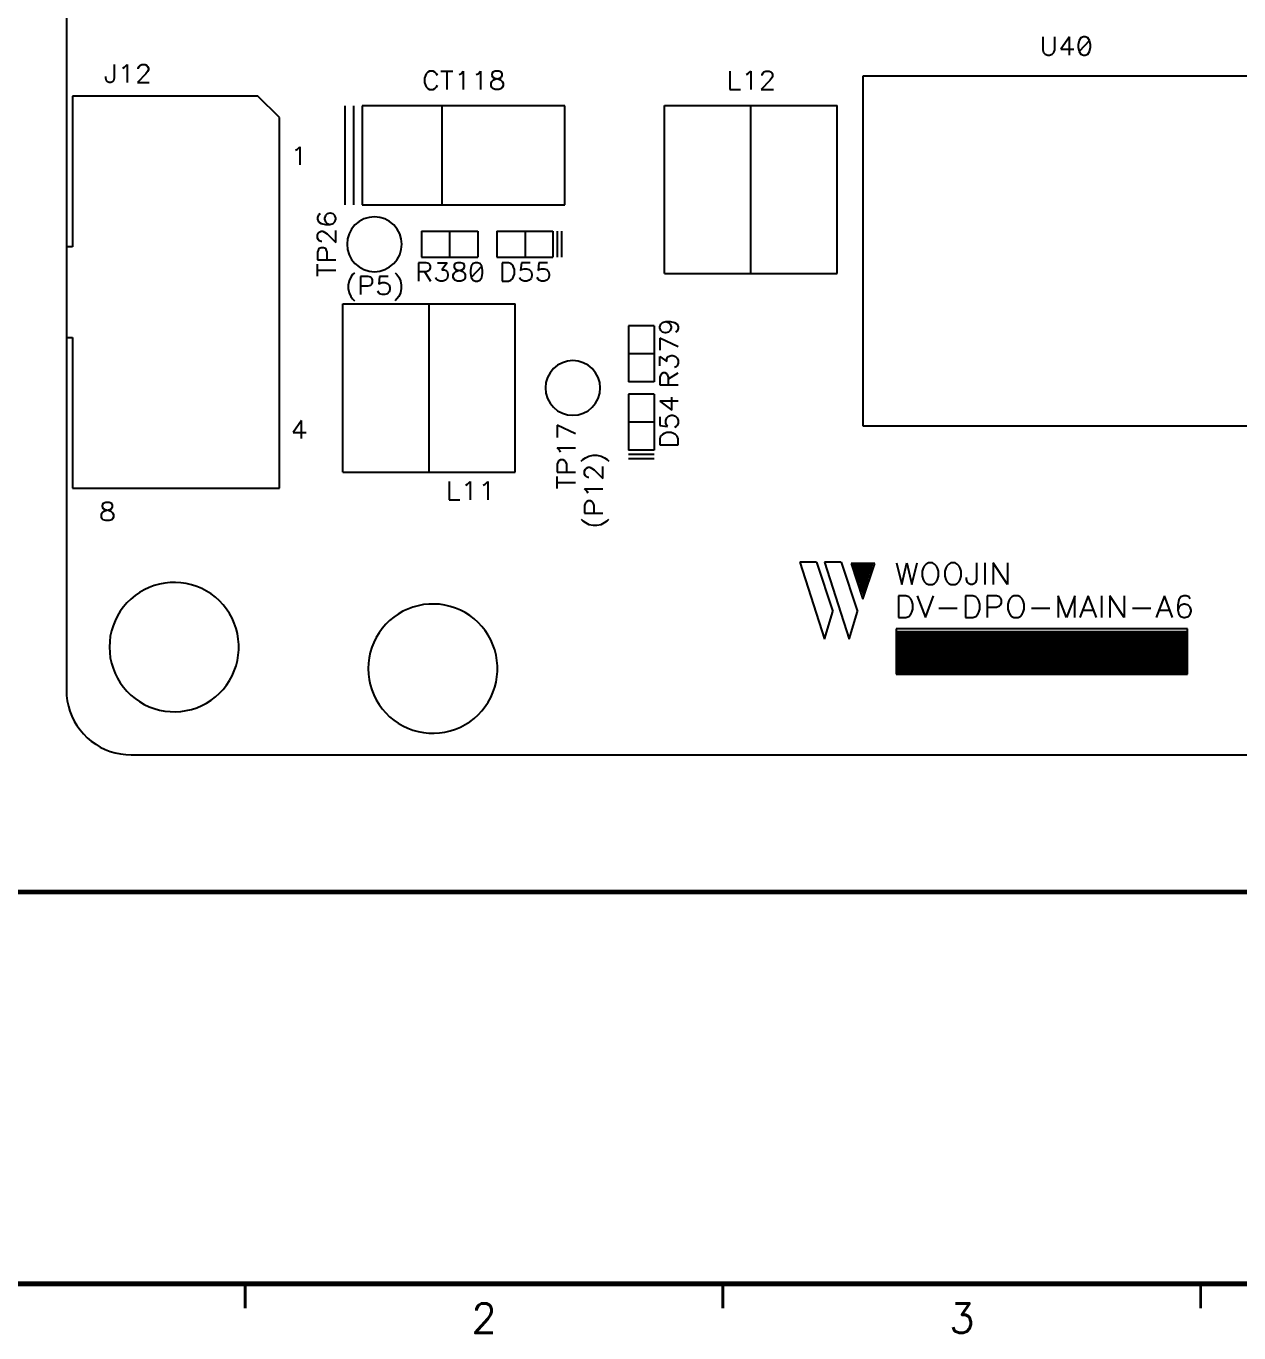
# Model space of a CAD drawing. Extents: x 295 to 953, y 10 to 290.
# Drawn here: x 518.4 to 642.1, y 10 to 143.4 of the extents above; entities that cross this region are included whole.
import ezdxf
from ezdxf.enums import TextEntityAlignment as Align

# ---------------------------------------------------------------- set-up
doc = ezdxf.new("R2010")
doc.units = 0
doc.header["$LTSCALE"] = 5
doc.header["$MEASUREMENT"] = 0
doc.layers.get('0').update_dxf_attribs({"linetype": 'CONTINUOUS', "lineweight": 25})
doc.layers.add('6', color=6, linetype='CONTINUOUS', lineweight=13)
for name, color, linetype in [('DV-DPO-A6_TSK', 14, 'CONTINUOUS'), ('문자', 4, 'CONTINUOUS'), ('테두리', 3, 'CONTINUOUS')]:
    doc.layers.add(name, color=color, linetype=linetype)
doc.styles.get("Standard").update_dxf_attribs({"font": 'simplex.shx'})
doc.styles.add('굴림체', font='')
doc.styles.get('굴림체').set_extended_font_data('GulimChe')

# ---------------------------------------------------------------- blocks, each defined once
blk = doc.blocks.new('C')
at = {"layer": '테두리'}
for points, const_width in [([(15, 285), (15, 15), (405, 15), (405, 285), (15, 285)], 0.5), ([(15, 55), (405, 55)], 0.5), ([(63.75, 12.5), (63.75, 15)], 0.3), ([(112.5, 12.5), (112.5, 15)], 0.3), ([(161.25, 12.5), (161.25, 15)], 0.3)]:
    blk.add_lwpolyline(points, dxfattribs=dict(at, const_width=const_width))
at = {"layer": '문자'}
for s, p in [('2', (88.12, 11.5)), ('3', (136.88, 11.5))]:
    blk.add_text(s, height=3, dxfattribs=at).set_placement(p, align=Align.MIDDLE)

msp = doc.modelspace()

# ---------------------------------------------------------------- linework, layer by layer
at = {"layer": 'DV-DPO-A6_TSK', "color": 7}
for p, q in [((522.48, 271.4), (522.48, 75.6)), ((622.11, 142.28), (622.11, 140.95)), ((623.35, 140.95), (623.35, 142.28)), ((624.86, 142.28), (623.97, 141.03)), ((624.86, 140.41), (624.86, 142.28)), ((625.83, 141.92), (625.74, 141.48)), ((625.74, 141.48), (625.74, 141.21)), ((626.01, 142.19), (625.83, 141.92)), ((626.89, 141.92), (625.83, 140.77)), ((626.27, 142.28), (626.01, 142.19)), ((626.45, 142.28), (626.27, 142.28)), ((626.72, 142.19), (626.45, 142.28)), ((626.89, 141.92), (626.72, 142.19)), ((626.98, 141.48), (626.89, 141.92)), ((626.98, 141.21), (626.98, 141.48)), ((622.11, 140.95), (622.2, 140.68)), ((622.2, 140.68), (622.37, 140.5)), ((622.37, 140.5), (622.64, 140.41)), ((622.64, 140.41), (622.82, 140.41)), ((622.82, 140.41), (623.08, 140.5)), ((623.08, 140.5), (623.26, 140.68)), ((623.26, 140.68), (623.35, 140.95)), ((623.97, 141.03), (625.3, 141.03)), ((625.74, 141.21), (625.83, 140.77)), ((625.83, 140.77), (626.01, 140.5)), ((626.01, 140.5), (626.27, 140.41)), ((626.27, 140.41), (626.45, 140.41)), ((626.45, 140.41), (626.72, 140.5)), ((626.72, 140.5), (626.89, 140.77)), ((626.89, 140.77), (626.98, 141.21)), ((527.37, 139.45), (527.37, 138.05)), ((528.24, 139.1), (528.41, 139.19)), ((528.41, 139.19), (528.67, 139.45)), ((528.67, 139.45), (528.67, 137.61)), ((529.81, 139.1), (529.9, 139.27)), ((529.81, 139.01), (529.81, 139.1)), ((529.9, 139.27), (529.98, 139.36)), ((529.98, 139.36), (530.16, 139.45)), ((530.16, 139.45), (530.51, 139.45)), ((530.51, 139.45), (530.68, 139.36)), ((530.77, 138.75), (530.6, 138.49)), ((530.68, 139.36), (530.77, 139.27)), ((530.77, 139.27), (530.86, 139.1)), ((530.86, 138.92), (530.77, 138.75)), ((530.86, 139.1), (530.86, 138.92)), ((559.55, 138.77), (559.37, 138.68)), ((559.9, 138.77), (559.55, 138.77)), ((560.08, 138.68), (559.9, 138.77)), ((560.69, 138.77), (561.93, 138.77)), ((561.31, 138.77), (561.31, 136.92)), ((562.72, 138.51), (562.98, 138.77)), ((562.98, 138.77), (562.98, 136.92)), ((564.49, 138.51), (564.75, 138.77)), ((564.75, 138.77), (564.75, 136.92)), ((566.25, 138.77), (565.99, 138.68)), ((566.61, 138.77), (566.25, 138.77)), ((566.87, 138.68), (566.61, 138.77)), ((590.19, 138.79), (590.19, 136.92)), ((592.06, 138.53), (592.32, 138.79)), ((592.32, 138.79), (592.32, 136.92)), ((593.66, 138.7), (593.84, 138.79)), ((593.84, 138.79), (594.19, 138.79)), ((594.19, 138.79), (594.37, 138.7)), ((526.49, 138.05), (526.49, 138.22)), ((526.58, 137.79), (526.49, 138.05)), ((526.67, 137.7), (526.58, 137.79)), ((526.84, 137.61), (526.67, 137.7)), ((527.02, 137.61), (526.84, 137.61)), ((527.19, 137.7), (527.02, 137.61)), ((527.28, 137.79), (527.19, 137.7)), ((527.37, 138.05), (527.28, 137.79)), ((530.6, 138.49), (529.72, 137.61)), ((529.72, 137.61), (530.94, 137.61)), ((559.11, 138.33), (559.02, 138.07)), ((559.02, 138.07), (559.02, 137.63)), ((559.02, 137.63), (559.11, 137.36)), ((559.2, 138.51), (559.11, 138.33)), ((559.37, 138.68), (559.2, 138.51)), ((560.25, 138.51), (560.08, 138.68)), ((560.34, 138.33), (560.25, 138.51)), ((562.55, 138.42), (562.72, 138.51)), ((564.31, 138.42), (564.49, 138.51)), ((565.81, 137.54), (565.9, 137.72)), ((565.81, 137.27), (565.81, 137.54)), ((565.99, 138.68), (565.9, 138.51)), ((565.9, 138.51), (565.9, 138.33)), ((565.9, 138.33), (565.99, 138.16)), ((565.9, 137.72), (566.08, 137.89)), ((565.99, 138.16), (566.16, 138.07)), ((566.08, 137.89), (566.34, 137.98)), ((566.16, 138.07), (566.52, 137.98)), ((566.34, 137.98), (566.7, 138.07)), ((566.52, 137.98), (566.78, 137.89)), ((566.7, 138.07), (566.87, 138.16)), ((566.78, 137.89), (566.96, 137.72)), ((566.96, 138.51), (566.87, 138.68)), ((566.87, 138.16), (566.96, 138.33)), ((566.96, 138.33), (566.96, 138.51)), ((566.96, 137.72), (567.05, 137.54)), ((567.05, 137.54), (567.05, 137.27)), ((591.88, 138.44), (592.06, 138.53)), ((594.28, 137.81), (593.39, 136.92)), ((593.48, 138.44), (593.57, 138.62)), ((593.48, 138.35), (593.48, 138.44)), ((593.57, 138.62), (593.66, 138.7)), ((594.46, 138.08), (594.28, 137.81)), ((594.37, 138.7), (594.46, 138.62)), ((594.46, 138.62), (594.55, 138.44)), ((594.55, 138.26), (594.46, 138.08)), ((594.55, 138.44), (594.55, 138.26)), ((603.78, 138.29), (645.13, 138.29)), ((603.78, 102.53), (603.78, 138.29)), ((523.09, 136.24), (523.09, 120.84)), ((542.01, 136.24), (523.09, 136.24)), ((544.21, 134.04), (542.01, 136.24)), ((559.11, 137.36), (559.2, 137.18)), ((559.2, 137.18), (559.37, 137.01)), ((559.37, 137.01), (559.55, 136.92)), ((559.55, 136.92), (559.9, 136.92)), ((559.9, 136.92), (560.08, 137.01)), ((560.08, 137.01), (560.25, 137.18)), ((560.25, 137.18), (560.34, 137.36)), ((565.9, 137.1), (565.81, 137.27)), ((565.99, 137.01), (565.9, 137.1)), ((566.25, 136.92), (565.99, 137.01)), ((566.61, 136.92), (566.25, 136.92)), ((566.87, 137.01), (566.61, 136.92)), ((566.96, 137.1), (566.87, 137.01)), ((567.05, 137.27), (566.96, 137.1)), ((590.19, 136.92), (591.26, 136.92)), ((593.39, 136.92), (594.64, 136.92)), ((550.89, 135.25), (550.89, 125.13)), ((551.77, 135.25), (551.77, 125.13)), ((573.33, 135.25), (552.65, 135.25)), ((552.65, 135.25), (552.65, 125.13)), ((560.79, 135.25), (560.79, 125.13)), ((573.33, 125.13), (573.33, 135.25)), ((583.53, 118.12), (583.53, 135.28)), ((583.53, 135.28), (601.12, 135.28)), ((592.33, 118.12), (592.33, 135.28)), ((601.12, 118.12), (601.12, 135.28)), ((544.21, 96.2), (544.21, 134.04)), ((545.87, 130.71), (546.05, 130.8)), ((546.05, 130.8), (546.31, 131.07)), ((546.31, 131.07), (546.31, 129.23)), ((548.2, 124.12), (548.11, 123.85)), ((548.38, 124.2), (548.2, 124.12)), ((549.09, 124.2), (548.91, 124.03)), ((549.35, 124.29), (549.09, 124.2)), ((549.44, 124.29), (549.35, 124.29)), ((549.7, 124.2), (549.44, 124.29)), ((549.88, 124.03), (549.7, 124.2)), ((552.65, 125.13), (573.33, 125.13)), ((548.11, 123.85), (548.11, 123.67)), ((548.11, 123.67), (548.2, 123.41)), ((548.2, 123.41), (548.47, 123.23)), ((548.47, 123.23), (548.91, 123.14)), ((548.91, 124.03), (548.82, 123.76)), ((548.82, 123.76), (548.82, 123.67)), ((548.82, 123.67), (548.91, 123.41)), ((548.91, 123.41), (549.09, 123.23)), ((548.91, 123.14), (549.35, 123.14)), ((549.09, 123.23), (549.35, 123.14)), ((549.35, 123.14), (549.7, 123.23)), ((549.7, 123.23), (549.88, 123.41)), ((549.97, 123.76), (549.88, 124.03)), ((549.88, 123.41), (549.97, 123.67)), ((549.97, 123.67), (549.97, 123.76)), ((551.93, 123.09), (551.59, 122.66)), ((552.36, 123.43), (551.93, 123.09)), ((552.84, 123.69), (552.36, 123.43)), ((553.36, 123.85), (552.84, 123.69)), ((553.91, 123.9), (553.36, 123.85)), ((554.45, 123.85), (553.91, 123.9)), ((554.98, 123.69), (554.45, 123.85)), ((555.46, 123.43), (554.98, 123.69)), ((555.88, 123.09), (555.46, 123.43)), ((556.23, 122.66), (555.88, 123.09)), ((548.11, 122.08), (548.2, 122.26)), ((548.11, 121.73), (548.11, 122.08)), ((548.2, 121.55), (548.11, 121.73)), ((548.2, 122.26), (548.29, 122.35)), ((548.29, 121.47), (548.2, 121.55)), ((548.29, 122.35), (548.47, 122.44)), ((548.47, 121.38), (548.29, 121.47)), ((548.47, 122.44), (548.64, 122.44)), ((548.56, 121.38), (548.47, 121.38)), ((548.64, 122.44), (548.82, 122.35)), ((548.82, 122.35), (549.09, 122.17)), ((549.09, 122.17), (549.97, 121.29)), ((549.97, 121.29), (549.97, 122.53)), ((551.17, 121.66), (551.12, 121.11)), ((551.33, 122.18), (551.17, 121.66)), ((551.59, 122.66), (551.33, 122.18)), ((556.49, 122.18), (556.23, 122.66)), ((556.65, 121.66), (556.49, 122.18)), ((556.7, 121.11), (556.65, 121.66)), ((558.73, 122.43), (564.45, 122.43)), ((558.73, 122.43), (558.73, 119.79)), ((561.59, 122.43), (561.59, 119.79)), ((564.45, 122.43), (564.45, 119.79)), ((566.42, 122.43), (572.13, 122.43)), ((566.42, 122.43), (566.42, 119.79)), ((569.28, 122.43), (569.28, 119.79)), ((572.13, 122.43), (572.13, 119.79)), ((572.57, 122.43), (572.57, 119.79)), ((573.02, 122.43), (573.02, 119.79)), ((523.09, 120.84), (522.48, 120.84)), ((548.2, 120.58), (548.11, 120.31)), ((548.11, 120.31), (548.11, 119.52)), ((548.29, 120.67), (548.2, 120.58)), ((548.47, 120.76), (548.29, 120.67)), ((548.73, 120.76), (548.47, 120.76)), ((548.91, 120.67), (548.73, 120.76)), ((549, 120.58), (548.91, 120.67)), ((549.09, 120.31), (549, 120.58)), ((549.09, 119.52), (549.09, 120.31)), ((551.12, 121.11), (551.17, 120.57)), ((551.17, 120.57), (551.33, 120.04)), ((551.33, 120.04), (551.59, 119.56)), ((556.23, 119.56), (556.49, 120.04)), ((556.49, 120.04), (556.65, 120.57)), ((556.65, 120.57), (556.7, 121.11)), ((548.11, 119.52), (549.97, 119.52)), ((548.11, 117.84), (548.11, 119.07)), ((551.59, 119.56), (551.93, 119.14)), ((551.93, 119.14), (552.36, 118.79)), ((552.36, 118.79), (552.84, 118.53)), ((554.98, 118.53), (555.46, 118.79)), ((555.46, 118.79), (555.88, 119.14)), ((555.88, 119.14), (556.23, 119.56)), ((559.2, 119.22), (558.41, 119.22)), ((558.41, 119.22), (558.41, 117.36)), ((558.73, 119.79), (564.45, 119.79)), ((559.47, 119.13), (559.2, 119.22)), ((559.56, 119.04), (559.47, 119.13)), ((559.64, 118.87), (559.56, 119.04)), ((559.64, 118.69), (559.64, 118.87)), ((560.35, 119.22), (561.33, 119.22)), ((561.33, 119.22), (560.79, 118.51)), ((562.12, 119.13), (562.04, 118.96)), ((562.04, 118.96), (562.04, 118.78)), ((562.04, 118.78), (562.12, 118.6)), ((562.39, 119.22), (562.12, 119.13)), ((562.74, 119.22), (562.39, 119.22)), ((563.01, 119.13), (562.74, 119.22)), ((563.09, 118.96), (563.01, 119.13)), ((563.01, 118.6), (563.09, 118.78)), ((563.09, 118.78), (563.09, 118.96)), ((563.8, 118.87), (563.71, 118.43)), ((563.98, 119.13), (563.8, 118.87)), ((564.86, 118.87), (563.8, 117.72)), ((564.24, 119.22), (563.98, 119.13)), ((564.42, 119.22), (564.24, 119.22)), ((564.68, 119.13), (564.42, 119.22)), ((564.86, 118.87), (564.68, 119.13)), ((564.95, 118.43), (564.86, 118.87)), ((566.42, 119.79), (572.13, 119.79)), ((566.96, 119.23), (566.96, 117.36)), ((567.59, 119.23), (566.96, 119.23)), ((567.85, 119.14), (567.59, 119.23)), ((568.03, 118.96), (567.85, 119.14)), ((568.12, 118.78), (568.03, 118.96)), ((568.21, 118.52), (568.12, 118.78)), ((568.92, 119.23), (568.83, 118.43)), ((569.81, 119.23), (568.92, 119.23)), ((570.7, 119.23), (570.61, 118.43)), ((571.58, 119.23), (570.7, 119.23)), ((548.11, 118.45), (549.97, 118.45)), ((551.34, 117.39), (551.25, 116.94)), ((551.51, 117.74), (551.34, 117.39)), ((551.69, 118.01), (551.51, 117.74)), ((551.87, 118.18), (551.69, 118.01)), ((553.29, 117.83), (552.49, 117.83)), ((552.49, 117.83), (552.49, 115.97)), ((552.84, 118.53), (553.36, 118.37)), ((553.55, 117.74), (553.29, 117.83)), ((553.36, 118.37), (553.91, 118.31)), ((553.64, 117.65), (553.55, 117.74)), ((553.73, 117.48), (553.64, 117.65)), ((553.73, 117.21), (553.73, 117.48)), ((553.91, 118.31), (554.45, 118.37)), ((554.44, 117.83), (554.35, 117.03)), ((555.32, 117.83), (554.44, 117.83)), ((554.45, 118.37), (554.98, 118.53)), ((556.03, 118.18), (556.21, 118.01)), ((556.21, 118.01), (556.39, 117.74)), ((556.39, 117.74), (556.56, 117.39)), ((556.56, 117.39), (556.65, 116.94)), ((558.41, 118.34), (559.2, 118.34)), ((559.03, 118.34), (559.64, 117.36)), ((559.2, 118.34), (559.47, 118.43)), ((559.47, 118.43), (559.56, 118.51)), ((559.56, 118.51), (559.64, 118.69)), ((560.26, 117.54), (560.17, 117.72)), ((560.35, 117.45), (560.26, 117.54)), ((560.62, 117.36), (560.35, 117.45)), ((560.79, 118.51), (561.06, 118.51)), ((561.15, 117.45), (560.88, 117.36)), ((561.06, 118.51), (561.24, 118.43)), ((561.33, 117.63), (561.15, 117.45)), ((561.24, 118.43), (561.33, 118.34)), ((561.33, 118.34), (561.41, 118.07)), ((561.41, 117.89), (561.33, 117.63)), ((561.41, 118.07), (561.41, 117.89)), ((561.95, 117.98), (562.04, 118.16)), ((561.95, 117.72), (561.95, 117.98)), ((562.04, 117.54), (561.95, 117.72)), ((562.04, 118.16), (562.21, 118.34)), ((562.12, 117.45), (562.04, 117.54)), ((562.12, 118.6), (562.3, 118.51)), ((562.39, 117.36), (562.12, 117.45)), ((562.21, 118.34), (562.48, 118.43)), ((562.3, 118.51), (562.65, 118.43)), ((562.48, 118.43), (562.83, 118.51)), ((562.65, 118.43), (562.92, 118.34)), ((563.01, 117.45), (562.74, 117.36)), ((562.83, 118.51), (563.01, 118.6)), ((562.92, 118.34), (563.09, 118.16)), ((563.09, 117.54), (563.01, 117.45)), ((563.09, 118.16), (563.18, 117.98)), ((563.18, 117.72), (563.09, 117.54)), ((563.18, 117.98), (563.18, 117.72)), ((563.71, 118.43), (563.71, 118.16)), ((563.71, 118.16), (563.8, 117.72)), ((563.8, 117.72), (563.98, 117.45)), ((563.98, 117.45), (564.24, 117.36)), ((564.42, 117.36), (564.68, 117.45)), ((564.68, 117.45), (564.86, 117.72)), ((564.86, 117.72), (564.95, 118.16)), ((564.95, 118.16), (564.95, 118.43)), ((567.59, 117.36), (567.85, 117.45)), ((567.85, 117.45), (568.03, 117.63)), ((568.03, 117.63), (568.12, 117.81)), ((568.12, 117.81), (568.21, 118.07)), ((568.21, 118.07), (568.21, 118.52)), ((568.83, 117.54), (568.74, 117.72)), ((568.83, 118.43), (568.92, 118.52)), ((568.92, 117.45), (568.83, 117.54)), ((568.92, 118.52), (569.19, 118.61)), ((569.19, 117.36), (568.92, 117.45)), ((569.19, 118.61), (569.45, 118.61)), ((569.45, 118.61), (569.72, 118.52)), ((569.72, 117.45), (569.45, 117.36)), ((569.72, 118.52), (569.9, 118.34)), ((569.9, 117.63), (569.72, 117.45)), ((569.9, 118.34), (569.99, 118.07)), ((569.99, 117.9), (569.9, 117.63)), ((569.99, 118.07), (569.99, 117.9)), ((570.61, 117.54), (570.52, 117.72)), ((570.61, 118.43), (570.7, 118.52)), ((570.7, 117.45), (570.61, 117.54)), ((570.7, 118.52), (570.96, 118.61)), ((570.96, 117.36), (570.7, 117.45)), ((570.96, 118.61), (571.23, 118.61)), ((571.23, 118.61), (571.5, 118.52)), ((571.5, 117.45), (571.23, 117.36)), ((571.5, 118.52), (571.67, 118.34)), ((571.67, 117.63), (571.5, 117.45)), ((571.67, 118.34), (571.76, 118.07)), ((571.76, 117.9), (571.67, 117.63)), ((571.76, 118.07), (571.76, 117.9)), ((583.53, 118.12), (601.12, 118.12)), ((551.25, 116.94), (551.25, 116.59)), ((551.25, 116.59), (551.34, 116.15)), ((551.34, 116.15), (551.51, 115.79)), ((552.49, 116.86), (553.29, 116.86)), ((553.29, 116.86), (553.55, 116.94)), ((553.55, 116.94), (553.64, 117.03)), ((553.64, 117.03), (553.73, 117.21)), ((554.35, 116.15), (554.26, 116.32)), ((554.35, 117.03), (554.44, 117.12)), ((554.44, 116.06), (554.35, 116.15)), ((554.44, 117.12), (554.7, 117.21)), ((554.7, 115.97), (554.44, 116.06)), ((554.7, 117.21), (554.97, 117.21)), ((554.97, 117.21), (555.23, 117.12)), ((555.23, 116.06), (554.97, 115.97)), ((555.23, 117.12), (555.41, 116.94)), ((555.41, 116.24), (555.23, 116.06)), ((555.41, 116.94), (555.5, 116.68)), ((555.5, 116.5), (555.41, 116.24)), ((555.5, 116.68), (555.5, 116.5)), ((556.56, 116.15), (556.39, 115.79)), ((556.65, 116.59), (556.56, 116.15)), ((556.65, 116.94), (556.65, 116.59)), ((560.88, 117.36), (560.62, 117.36)), ((562.74, 117.36), (562.39, 117.36)), ((564.24, 117.36), (564.42, 117.36)), ((566.96, 117.36), (567.59, 117.36)), ((569.45, 117.36), (569.19, 117.36)), ((571.23, 117.36), (570.96, 117.36)), ((550.7, 97.86), (550.7, 115.02)), ((550.7, 115.02), (568.29, 115.02)), ((551.51, 115.79), (551.69, 115.53)), ((551.69, 115.53), (551.87, 115.35)), ((554.97, 115.97), (554.7, 115.97)), ((556.21, 115.53), (556.03, 115.35)), ((556.39, 115.79), (556.21, 115.53)), ((559.5, 97.86), (559.5, 115.02)), ((568.29, 97.86), (568.29, 115.02)), ((579.83, 112.79), (579.83, 107.07)), ((582.47, 112.79), (579.83, 112.79)), ((582.47, 112.79), (582.47, 107.07)), ((583.04, 112.68), (583.13, 112.94)), ((583.04, 112.59), (583.04, 112.68)), ((583.13, 112.32), (583.04, 112.59)), ((583.13, 112.94), (583.3, 113.12)), ((583.3, 112.14), (583.13, 112.32)), ((583.3, 113.12), (583.66, 113.21)), ((583.57, 112.06), (583.3, 112.14)), ((583.66, 112.06), (583.57, 112.06)), ((583.66, 113.21), (583.92, 113.12)), ((583.66, 113.21), (584.1, 113.21)), ((583.92, 112.14), (583.66, 112.06)), ((583.92, 113.12), (584.1, 112.94)), ((584.1, 112.32), (583.92, 112.14)), ((584.1, 113.21), (584.54, 113.12)), ((584.1, 112.94), (584.19, 112.68)), ((584.19, 112.59), (584.1, 112.32)), ((584.19, 112.68), (584.19, 112.59)), ((584.54, 113.12), (584.81, 112.94)), ((584.81, 112.23), (584.63, 112.14)), ((584.81, 112.94), (584.9, 112.68)), ((584.9, 112.5), (584.81, 112.23)), ((584.9, 112.68), (584.9, 112.5)), ((522.48, 111.6), (523.09, 111.6)), ((523.09, 111.6), (523.09, 96.2)), ((584.9, 110.64), (583.04, 111.52)), ((583.04, 111.52), (583.04, 110.29)), ((582.47, 109.93), (579.83, 109.93)), ((583.04, 108.7), (583.04, 109.67)), ((583.04, 109.67), (583.74, 109.14)), ((583.74, 109.4), (583.83, 109.58)), ((583.74, 109.14), (583.74, 109.4)), ((583.83, 109.58), (583.92, 109.67)), ((583.92, 109.67), (584.19, 109.76)), ((584.19, 109.76), (584.36, 109.76)), ((584.36, 109.76), (584.63, 109.67)), ((584.63, 109.67), (584.81, 109.49)), ((584.81, 109.49), (584.9, 109.23)), ((572.19, 108.42), (571.84, 107.99)), ((572.61, 108.76), (572.19, 108.42)), ((573.09, 109.02), (572.61, 108.76)), ((573.62, 109.18), (573.09, 109.02)), ((574.17, 109.23), (573.62, 109.18)), ((574.71, 109.18), (574.17, 109.23)), ((575.23, 109.02), (574.71, 109.18)), ((575.71, 108.76), (575.23, 109.02)), ((576.14, 108.42), (575.71, 108.76)), ((576.49, 107.99), (576.14, 108.42)), ((584.72, 108.61), (584.54, 108.52)), ((584.81, 108.7), (584.72, 108.61)), ((584.9, 108.96), (584.81, 108.7)), ((584.9, 109.23), (584.9, 108.96)), ((571.42, 106.99), (571.37, 106.44)), ((571.58, 107.51), (571.42, 106.99)), ((571.84, 107.99), (571.58, 107.51)), ((576.74, 107.51), (576.49, 107.99)), ((576.9, 106.99), (576.74, 107.51)), ((576.96, 106.44), (576.9, 106.99)), ((582.47, 107.07), (579.83, 107.07)), ((583.13, 107.81), (583.04, 107.55)), ((583.04, 107.55), (583.04, 106.75)), ((583.04, 106.75), (584.9, 106.75)), ((583.21, 107.9), (583.13, 107.81)), ((583.39, 107.99), (583.21, 107.9)), ((583.57, 107.99), (583.39, 107.99)), ((583.74, 107.9), (583.57, 107.99)), ((583.83, 107.81), (583.74, 107.9)), ((583.92, 107.55), (583.83, 107.81)), ((583.92, 107.37), (584.9, 107.99)), ((583.92, 106.75), (583.92, 107.55)), ((571.37, 106.44), (571.42, 105.9)), ((571.42, 105.9), (571.58, 105.37)), ((571.58, 105.37), (571.84, 104.89)), ((576.49, 104.89), (576.74, 105.37)), ((576.74, 105.37), (576.9, 105.9)), ((576.9, 105.9), (576.96, 106.44)), ((579.83, 105.81), (579.83, 100.09)), ((582.47, 105.81), (579.83, 105.81)), ((582.47, 105.81), (582.47, 100.09)), ((584.27, 104.19), (584.27, 105.52)), ((571.84, 104.89), (572.19, 104.47)), ((572.19, 104.47), (572.61, 104.12)), ((572.61, 104.12), (573.09, 103.86)), ((575.23, 103.86), (575.71, 104.12)), ((575.71, 104.12), (576.14, 104.47)), ((576.14, 104.47), (576.49, 104.89)), ((584.9, 105.08), (583.03, 105.08)), ((583.03, 105.08), (584.27, 104.19)), ((546.48, 103.13), (545.61, 101.9)), ((546.48, 101.29), (546.48, 103.13)), ((573.09, 103.86), (573.62, 103.7)), ((573.62, 103.7), (574.17, 103.65)), ((574.17, 103.65), (574.71, 103.7)), ((574.71, 103.7), (575.23, 103.86)), ((582.47, 102.95), (579.83, 102.95)), ((583.03, 103.48), (583.03, 102.6)), ((583.65, 103.13), (583.74, 103.39)), ((583.65, 102.86), (583.65, 103.13)), ((583.74, 102.6), (583.65, 102.86)), ((583.74, 103.39), (583.92, 103.57)), ((583.92, 103.57), (584.18, 103.66)), ((584.18, 103.66), (584.36, 103.66)), ((584.36, 103.66), (584.63, 103.57)), ((584.63, 103.57), (584.81, 103.39)), ((584.81, 103.39), (584.9, 103.13)), ((584.9, 102.86), (584.81, 102.6)), ((584.9, 103.13), (584.9, 102.86)), ((545.61, 101.9), (546.93, 101.9)), ((574.42, 101.76), (572.56, 102.64)), ((572.56, 102.64), (572.56, 101.4)), ((583.03, 102.6), (583.83, 102.51)), ((583.12, 101.53), (583.03, 101.26)), ((583.3, 101.71), (583.12, 101.53)), ((583.47, 101.8), (583.3, 101.71)), ((583.74, 101.89), (583.47, 101.8)), ((583.83, 102.51), (583.74, 102.6)), ((584.18, 101.89), (583.74, 101.89)), ((584.45, 101.8), (584.18, 101.89)), ((584.63, 101.71), (584.45, 101.8)), ((584.72, 102.51), (584.54, 102.42)), ((584.81, 101.53), (584.63, 101.71)), ((584.81, 102.6), (584.72, 102.51)), ((584.9, 101.26), (584.81, 101.53)), ((645.13, 102.53), (603.78, 102.53)), ((572.83, 100.07), (572.56, 100.34)), ((572.56, 100.34), (574.42, 100.34)), ((572.91, 99.9), (572.83, 100.07)), ((582.47, 100.09), (579.83, 100.09)), ((583.03, 101.26), (583.03, 100.64)), ((583.03, 100.64), (584.9, 100.64)), ((584.9, 100.64), (584.9, 101.26)), ((572.65, 98.92), (572.56, 98.66)), ((572.74, 99.01), (572.65, 98.92)), ((572.91, 99.1), (572.74, 99.01)), ((573.18, 99.1), (572.91, 99.1)), ((573.36, 99.01), (573.18, 99.1)), ((573.45, 98.92), (573.36, 99.01)), ((573.54, 98.66), (573.45, 98.92)), ((575, 98.97), (575.18, 99.14)), ((575.18, 99.14), (575.45, 99.32)), ((575.45, 99.32), (575.8, 99.49)), ((575.8, 99.49), (576.24, 99.58)), ((576.24, 99.58), (576.6, 99.58)), ((576.6, 99.58), (577.04, 99.49)), ((577.04, 99.49), (577.39, 99.32)), ((577.39, 99.32), (577.65, 99.14)), ((577.65, 99.14), (577.83, 98.97)), ((582.47, 99.65), (579.83, 99.65)), ((582.47, 99.21), (579.83, 99.21)), ((550.7, 97.86), (568.29, 97.86)), ((572.56, 98.66), (572.56, 97.86)), ((572.56, 97.86), (574.42, 97.86)), ((572.56, 96.19), (572.56, 97.42)), ((573.54, 97.86), (573.54, 98.66)), ((575.36, 98), (575.45, 98.17)), ((575.36, 97.64), (575.36, 98)), ((575.45, 97.47), (575.36, 97.64)), ((575.45, 98.17), (575.54, 98.26)), ((575.54, 97.38), (575.45, 97.47)), ((575.54, 98.26), (575.71, 98.35)), ((575.71, 97.29), (575.54, 97.38)), ((575.71, 98.35), (575.89, 98.35)), ((575.89, 98.35), (576.07, 98.26)), ((576.07, 98.26), (576.33, 98.09)), ((576.33, 98.09), (577.21, 97.2)), ((577.21, 97.2), (577.21, 98.44)), ((523.09, 96.2), (544.21, 96.2)), ((561.55, 96.88), (561.55, 95.01)), ((563.24, 96.53), (563.42, 96.62)), ((563.42, 96.62), (563.68, 96.88)), ((563.68, 96.88), (563.68, 95.01)), ((565.02, 96.53), (565.2, 96.62)), ((565.2, 96.62), (565.47, 96.88)), ((565.47, 96.88), (565.47, 95.01)), ((572.56, 96.8), (574.42, 96.8)), ((575.63, 95.87), (575.36, 96.14)), ((575.36, 96.14), (577.21, 96.14)), ((575.8, 97.29), (575.71, 97.29)), ((526.49, 94.74), (526.23, 94.65)), ((526.84, 94.74), (526.49, 94.74)), ((527.1, 94.65), (526.84, 94.74)), ((561.55, 95.01), (562.62, 95.01)), ((575.45, 94.73), (575.36, 94.46)), ((575.54, 94.82), (575.45, 94.73)), ((575.71, 94.91), (575.54, 94.82)), ((575.71, 95.7), (575.63, 95.87)), ((575.98, 94.91), (575.71, 94.91)), ((576.15, 94.82), (575.98, 94.91)), ((576.24, 94.73), (576.15, 94.82)), ((576.33, 94.46), (576.24, 94.73)), ((526.05, 93.52), (526.14, 93.69)), ((526.05, 93.26), (526.05, 93.52)), ((526.23, 94.65), (526.14, 94.48)), ((526.14, 94.48), (526.14, 94.3)), ((526.14, 94.3), (526.23, 94.13)), ((526.14, 93.69), (526.32, 93.87)), ((526.23, 94.13), (526.41, 94.05)), ((526.32, 93.87), (526.58, 93.96)), ((526.41, 94.05), (526.75, 93.96)), ((526.58, 93.96), (526.93, 94.05)), ((526.75, 93.96), (527.02, 93.87)), ((526.93, 94.05), (527.1, 94.13)), ((527.02, 93.87), (527.19, 93.69)), ((527.19, 94.48), (527.1, 94.65)), ((527.1, 94.13), (527.19, 94.3)), ((527.19, 94.3), (527.19, 94.48)), ((527.19, 93.69), (527.28, 93.52)), ((527.28, 93.52), (527.28, 93.26)), ((575.36, 94.46), (575.36, 93.67)), ((575.36, 93.67), (577.21, 93.67)), ((576.33, 93.67), (576.33, 94.46)), ((526.14, 93.08), (526.05, 93.26)), ((526.23, 92.99), (526.14, 93.08)), ((526.49, 92.91), (526.23, 92.99)), ((526.84, 92.91), (526.49, 92.91)), ((527.1, 92.99), (526.84, 92.91)), ((527.19, 93.08), (527.1, 92.99)), ((527.28, 93.26), (527.19, 93.08)), ((575, 93.05), (575.18, 92.87)), ((575.18, 92.87), (575.45, 92.7)), ((575.45, 92.7), (575.8, 92.52)), ((575.8, 92.52), (576.24, 92.43)), ((576.24, 92.43), (576.6, 92.43)), ((576.6, 92.43), (577.04, 92.52)), ((577.04, 92.52), (577.39, 92.7)), ((577.39, 92.7), (577.65, 92.87)), ((577.65, 92.87), (577.83, 93.05)), ((597.33, 88.65), (599.85, 80.82)), ((597.33, 88.65), (599.85, 80.82)), ((599.01, 88.65), (597.33, 88.65)), ((599.01, 88.65), (597.33, 88.65)), ((599.01, 88.65), (600.69, 83.62)), ((599.01, 88.65), (600.69, 83.62)), ((599.85, 88.65), (602.36, 80.82)), ((599.85, 88.65), (602.36, 80.82)), ((601.53, 88.65), (599.85, 88.65)), ((601.53, 88.65), (599.85, 88.65)), ((601.53, 88.65), (603.2, 83.62)), ((601.53, 88.65), (603.2, 83.62)), ((604.97, 88.51), (602.56, 88.51)), ((602.56, 88.51), (603.76, 84.9)), ((604.97, 88.51), (602.56, 88.51)), ((602.56, 88.51), (603.76, 84.9)), ((602.75, 88.37), (604.77, 88.37)), ((602.75, 88.37), (604.77, 88.37)), ((602.8, 88.23), (604.72, 88.23)), ((602.8, 88.23), (604.72, 88.23)), ((602.84, 88.09), (604.68, 88.09)), ((602.84, 88.09), (604.68, 88.09)), ((603.76, 84.9), (604.97, 88.51)), ((603.76, 84.9), (604.97, 88.51)), ((607.19, 88.58), (607.72, 86.38)), ((607.72, 86.38), (608.24, 88.58)), ((608.24, 88.58), (608.76, 86.38)), ((608.76, 86.38), (609.29, 88.58)), ((609.92, 88.06), (609.81, 87.74)), ((610.02, 88.27), (609.92, 88.06)), ((610.23, 88.47), (610.02, 88.27)), ((610.44, 88.58), (610.23, 88.47)), ((610.86, 88.58), (610.44, 88.58)), ((611.07, 88.47), (610.86, 88.58)), ((611.28, 88.27), (611.07, 88.47)), ((611.38, 88.06), (611.28, 88.27)), ((611.49, 87.74), (611.38, 88.06)), ((612.22, 88.06), (612.11, 87.74)), ((612.33, 88.27), (612.22, 88.06)), ((612.53, 88.47), (612.33, 88.27)), ((612.75, 88.58), (612.53, 88.47)), ((613.17, 88.58), (612.75, 88.58)), ((613.37, 88.47), (613.17, 88.58)), ((613.58, 88.27), (613.37, 88.47)), ((613.69, 88.06), (613.58, 88.27)), ((613.79, 87.74), (613.69, 88.06)), ((615.37, 88.58), (615.37, 86.9)), ((616.21, 88.58), (616.21, 86.38)), ((618.51, 86.38), (617.04, 88.58)), ((617.04, 88.58), (617.04, 86.38)), ((618.51, 88.58), (618.51, 86.38)), ((602.89, 87.95), (604.63, 87.95)), ((602.89, 87.95), (604.63, 87.95)), ((602.94, 87.81), (604.59, 87.81)), ((602.94, 87.81), (604.59, 87.81)), ((602.98, 87.68), (604.54, 87.68)), ((602.98, 87.68), (604.54, 87.68)), ((603.03, 87.54), (604.49, 87.54)), ((603.03, 87.54), (604.49, 87.54)), ((603.07, 87.4), (604.45, 87.4)), ((603.07, 87.4), (604.45, 87.4)), ((603.12, 87.27), (604.4, 87.27)), ((603.12, 87.27), (604.4, 87.27)), ((603.17, 87.13), (604.36, 87.13)), ((603.17, 87.13), (604.36, 87.13)), ((603.21, 86.99), (604.31, 86.99)), ((603.21, 86.99), (604.31, 86.99)), ((603.26, 86.85), (604.27, 86.85)), ((603.26, 86.85), (604.27, 86.85)), ((603.3, 86.71), (604.22, 86.71)), ((603.3, 86.71), (604.22, 86.71)), ((609.81, 87.74), (609.81, 87.22)), ((609.81, 87.22), (609.92, 86.9)), ((609.92, 86.9), (610.02, 86.69)), ((611.28, 86.69), (611.38, 86.9)), ((611.38, 86.9), (611.49, 87.22)), ((611.49, 87.22), (611.49, 87.74)), ((612.11, 87.74), (612.11, 87.22)), ((612.11, 87.22), (612.22, 86.9)), ((612.22, 86.9), (612.33, 86.69)), ((613.58, 86.69), (613.69, 86.9)), ((613.69, 86.9), (613.79, 87.22)), ((613.79, 87.22), (613.79, 87.74)), ((614.32, 86.9), (614.32, 87.11)), ((614.42, 86.59), (614.32, 86.9)), ((615.37, 86.9), (615.26, 86.59)), ((529.94, 85.57), (529.48, 85.26)), ((530.42, 85.85), (529.94, 85.57)), ((530.92, 86.08), (530.42, 85.85)), ((531.44, 86.27), (530.92, 86.08)), ((531.97, 86.42), (531.44, 86.27)), ((532.51, 86.52), (531.97, 86.42)), ((533.06, 86.59), (532.51, 86.52)), ((533.61, 86.6), (533.06, 86.59)), ((534.16, 86.56), (533.61, 86.6)), ((534.71, 86.48), (534.16, 86.56)), ((535.25, 86.36), (534.71, 86.48)), ((535.78, 86.18), (535.25, 86.36)), ((536.29, 85.97), (535.78, 86.18)), ((536.78, 85.71), (536.29, 85.97)), ((537.24, 85.42), (536.78, 85.71)), ((537.68, 85.08), (537.24, 85.42)), ((603.35, 86.58), (604.17, 86.58)), ((603.35, 86.58), (604.17, 86.58)), ((603.4, 86.44), (604.13, 86.44)), ((603.4, 86.44), (604.13, 86.44)), ((603.44, 86.31), (604.08, 86.31)), ((603.44, 86.31), (604.08, 86.31)), ((603.49, 86.17), (604.04, 86.17)), ((603.49, 86.17), (604.04, 86.17)), ((603.53, 86.03), (603.99, 86.03)), ((603.53, 86.03), (603.99, 86.03)), ((603.58, 85.89), (603.95, 85.89)), ((603.58, 85.89), (603.95, 85.89)), ((603.63, 85.75), (603.9, 85.75)), ((603.63, 85.75), (603.9, 85.75)), ((603.67, 85.62), (603.86, 85.62)), ((603.67, 85.62), (603.86, 85.62)), ((603.72, 85.48), (603.81, 85.48)), ((603.72, 85.48), (603.81, 85.48)), ((610.02, 86.69), (610.23, 86.48)), ((610.23, 86.48), (610.44, 86.38)), ((610.44, 86.38), (610.86, 86.38)), ((610.86, 86.38), (611.07, 86.48)), ((611.07, 86.48), (611.28, 86.69)), ((612.33, 86.69), (612.53, 86.48)), ((612.53, 86.48), (612.75, 86.38)), ((612.75, 86.38), (613.17, 86.38)), ((613.17, 86.38), (613.37, 86.48)), ((613.37, 86.48), (613.58, 86.69)), ((614.53, 86.48), (614.42, 86.59)), ((614.74, 86.38), (614.53, 86.48)), ((614.95, 86.38), (614.74, 86.38)), ((615.15, 86.48), (614.95, 86.38)), ((615.26, 86.59), (615.15, 86.48)), ((528.3, 84.1), (527.98, 83.65)), ((528.66, 84.52), (528.3, 84.1)), ((529.06, 84.9), (528.66, 84.52)), ((529.48, 85.26), (529.06, 84.9)), ((538.09, 84.71), (537.68, 85.08)), ((538.47, 84.31), (538.09, 84.71)), ((538.82, 83.88), (538.47, 84.31)), ((557.83, 84.08), (557.32, 83.88)), ((558.37, 84.22), (557.83, 84.08)), ((558.91, 84.33), (558.37, 84.22)), ((559.46, 84.38), (558.91, 84.33)), ((560.01, 84.39), (559.46, 84.38)), ((560.57, 84.36), (560.01, 84.39)), ((561.11, 84.28), (560.57, 84.36)), ((561.65, 84.15), (561.11, 84.28)), ((562.17, 83.98), (561.65, 84.15)), ((607.4, 85.24), (607.4, 83.03)), ((608.14, 85.24), (607.4, 85.24)), ((608.45, 85.13), (608.14, 85.24)), ((608.66, 84.92), (608.45, 85.13)), ((608.77, 84.71), (608.66, 84.92)), ((608.87, 84.39), (608.77, 84.71)), ((608.87, 83.87), (608.87, 84.39)), ((609.29, 85.24), (610.14, 83.03)), ((610.14, 83.03), (610.97, 85.24)), ((614.24, 85.24), (614.24, 83.03)), ((614.97, 85.24), (614.24, 85.24)), ((615.29, 85.13), (614.97, 85.24)), ((615.5, 84.92), (615.29, 85.13)), ((615.6, 84.71), (615.5, 84.92)), ((615.71, 84.39), (615.6, 84.71)), ((615.71, 83.87), (615.71, 84.39)), ((617.39, 85.24), (616.45, 85.24)), ((616.45, 85.24), (616.45, 83.03)), ((616.45, 84.08), (617.39, 84.08)), ((617.7, 85.13), (617.39, 85.24)), ((617.39, 84.08), (617.7, 84.19)), ((617.81, 85.03), (617.7, 85.13)), ((617.7, 84.19), (617.81, 84.29)), ((617.92, 84.81), (617.81, 85.03)), ((617.81, 84.29), (617.92, 84.5)), ((617.92, 84.5), (617.92, 84.81)), ((618.65, 84.71), (618.55, 84.39)), ((618.55, 84.39), (618.55, 83.87)), ((618.76, 84.92), (618.65, 84.71)), ((618.97, 85.13), (618.76, 84.92)), ((619.18, 85.24), (618.97, 85.13)), ((619.6, 85.24), (619.18, 85.24)), ((619.81, 85.13), (619.6, 85.24)), ((620.02, 84.92), (619.81, 85.13)), ((620.12, 84.71), (620.02, 84.92)), ((620.23, 84.39), (620.12, 84.71)), ((620.23, 83.87), (620.23, 84.39)), ((624.54, 83.03), (623.7, 85.24)), ((623.7, 85.24), (623.7, 83.03)), ((625.38, 85.24), (624.54, 83.03)), ((625.38, 83.03), (625.38, 85.24)), ((626.74, 85.24), (625.91, 83.03)), ((627.59, 83.03), (626.74, 85.24)), ((628.11, 85.24), (628.11, 83.03)), ((630.43, 83.03), (628.96, 85.24)), ((628.96, 85.24), (628.96, 83.03)), ((630.43, 85.24), (630.43, 83.03)), ((634.53, 85.24), (633.68, 83.03)), ((635.37, 83.03), (634.53, 85.24)), ((636, 84.81), (635.89, 84.29)), ((635.89, 84.29), (635.89, 83.76)), ((636, 84.08), (635.89, 83.76)), ((636.21, 85.13), (636, 84.81)), ((636.21, 84.29), (636, 84.08)), ((636.52, 85.24), (636.21, 85.13)), ((636.52, 84.39), (636.21, 84.29)), ((636.74, 85.24), (636.52, 85.24)), ((636.63, 84.39), (636.52, 84.39)), ((636.95, 84.29), (636.63, 84.39)), ((637.05, 85.13), (636.74, 85.24)), ((637.15, 84.08), (636.95, 84.29)), ((637.15, 84.92), (637.05, 85.13)), ((637.26, 83.76), (637.15, 84.08)), ((527.69, 83.18), (527.45, 82.68)), ((527.98, 83.65), (527.69, 83.18)), ((539.12, 83.42), (538.82, 83.88)), ((539.39, 82.93), (539.12, 83.42)), ((539.61, 82.43), (539.39, 82.93)), ((555.46, 82.7), (555.06, 82.32)), ((555.88, 83.05), (555.46, 82.7)), ((556.34, 83.37), (555.88, 83.05)), ((556.82, 83.65), (556.34, 83.37)), ((557.32, 83.88), (556.82, 83.65)), ((562.68, 83.77), (562.17, 83.98)), ((563.17, 83.51), (562.68, 83.77)), ((563.64, 83.22), (563.17, 83.51)), ((564.08, 82.88), (563.64, 83.22)), ((564.49, 82.51), (564.08, 82.88)), ((599.85, 80.82), (600.69, 83.62)), ((599.85, 80.82), (600.69, 83.62)), ((602.36, 80.82), (603.2, 83.62)), ((602.36, 80.82), (603.2, 83.62)), ((607.4, 83.03), (608.14, 83.03)), ((608.14, 83.03), (608.45, 83.13)), ((608.45, 83.13), (608.66, 83.34)), ((608.66, 83.34), (608.77, 83.56)), ((608.77, 83.56), (608.87, 83.87)), ((611.5, 83.98), (613.39, 83.98)), ((614.24, 83.03), (614.97, 83.03)), ((614.97, 83.03), (615.29, 83.13)), ((615.29, 83.13), (615.5, 83.34)), ((615.5, 83.34), (615.6, 83.56)), ((615.6, 83.56), (615.71, 83.87)), ((618.55, 83.87), (618.65, 83.56)), ((618.65, 83.56), (618.76, 83.34)), ((618.76, 83.34), (618.97, 83.13)), ((618.97, 83.13), (619.18, 83.03)), ((619.18, 83.03), (619.6, 83.03)), ((619.6, 83.03), (619.81, 83.13)), ((619.81, 83.13), (620.02, 83.34)), ((620.02, 83.34), (620.12, 83.56)), ((620.12, 83.56), (620.23, 83.87)), ((620.97, 83.98), (622.85, 83.98)), ((626.22, 83.76), (627.27, 83.76)), ((631.27, 83.98), (633.16, 83.98)), ((634, 83.76), (635.05, 83.76)), ((635.89, 83.76), (636, 83.34)), ((636, 83.34), (636.21, 83.13)), ((636.21, 83.13), (636.52, 83.03)), ((636.52, 83.03), (636.63, 83.03)), ((636.63, 83.03), (636.95, 83.13)), ((636.95, 83.13), (637.15, 83.34)), ((637.15, 83.34), (637.26, 83.66)), ((637.26, 83.66), (637.26, 83.76)), ((527.08, 81.64), (526.96, 81.1)), ((527.24, 82.17), (527.08, 81.64)), ((527.45, 82.68), (527.24, 82.17)), ((539.79, 81.9), (539.61, 82.43)), ((539.93, 81.37), (539.79, 81.9)), ((540.02, 80.82), (539.93, 81.37)), ((554.38, 81.45), (554.09, 80.98)), ((554.7, 81.9), (554.38, 81.45)), ((555.06, 82.32), (554.7, 81.9)), ((564.87, 82.11), (564.49, 82.51)), ((565.21, 81.68), (564.87, 82.11)), ((565.52, 81.22), (565.21, 81.68)), ((636.89, 81.85), (607.14, 81.85)), ((607.14, 81.85), (607.14, 77.24)), ((607.28, 81.57), (636.75, 81.57)), ((607.28, 81.43), (636.75, 81.43)), ((636.89, 77.24), (636.89, 81.85)), ((526.9, 80.55), (526.88, 80)), ((526.96, 81.1), (526.9, 80.55)), ((540.07, 80.27), (540.02, 80.82)), ((540.07, 79.72), (540.07, 80.27)), ((553.84, 80.48), (553.64, 79.97)), ((554.09, 80.98), (553.84, 80.48)), ((565.78, 80.73), (565.52, 81.22)), ((566.01, 80.23), (565.78, 80.73)), ((566.19, 79.71), (566.01, 80.23)), ((607.28, 81.29), (636.75, 81.29)), ((607.28, 81.15), (636.75, 81.15)), ((607.28, 81.01), (636.75, 81.01)), ((607.28, 80.87), (636.75, 80.87)), ((607.28, 80.73), (636.75, 80.73)), ((607.28, 80.6), (636.75, 80.6)), ((607.28, 80.46), (636.75, 80.46)), ((607.28, 80.32), (636.75, 80.32)), ((607.28, 80.18), (636.75, 80.18)), ((607.28, 80.04), (636.75, 80.04)), ((526.88, 80), (526.9, 79.44)), ((526.9, 79.44), (526.96, 78.9)), ((526.96, 78.9), (527.08, 78.35)), ((539.93, 78.62), (540.02, 79.17)), ((540.02, 79.17), (540.07, 79.72)), ((553.37, 78.9), (553.3, 78.35)), ((553.48, 79.44), (553.37, 78.9)), ((553.64, 79.97), (553.48, 79.44)), ((566.33, 79.17), (566.19, 79.71)), ((566.42, 78.62), (566.33, 79.17)), ((607.28, 79.9), (636.75, 79.9)), ((607.28, 79.76), (636.75, 79.76)), ((607.28, 79.62), (636.75, 79.62)), ((607.28, 79.48), (636.75, 79.48)), ((607.28, 79.34), (636.75, 79.34)), ((607.28, 79.2), (636.75, 79.2)), ((607.28, 79.06), (636.75, 79.06)), ((607.28, 78.92), (636.75, 78.92)), ((607.28, 78.78), (636.75, 78.78)), ((527.08, 78.35), (527.24, 77.83)), ((527.24, 77.83), (527.45, 77.31)), ((539.39, 77.06), (539.61, 77.57)), ((539.61, 77.57), (539.79, 78.09)), ((539.79, 78.09), (539.93, 78.62)), ((553.3, 78.35), (553.27, 77.8)), ((553.27, 77.8), (553.3, 77.24)), ((566.47, 78.07), (566.42, 78.62)), ((566.42, 76.97), (566.47, 77.52)), ((566.47, 77.52), (566.47, 78.07)), ((607.28, 78.64), (636.75, 78.64)), ((607.28, 78.5), (636.75, 78.5)), ((607.28, 78.36), (636.75, 78.36)), ((607.28, 78.22), (636.75, 78.22)), ((607.28, 78.08), (636.75, 78.08)), ((607.28, 77.94), (636.75, 77.94)), ((607.28, 77.8), (636.75, 77.8)), ((607.28, 77.66), (636.75, 77.66)), ((607.28, 77.52), (636.75, 77.52)), ((607.28, 77.38), (636.75, 77.38)), ((527.45, 77.31), (527.69, 76.82)), ((527.69, 76.82), (527.98, 76.34)), ((527.98, 76.34), (528.3, 75.9)), ((538.47, 75.68), (538.82, 76.12)), ((538.82, 76.12), (539.12, 76.58)), ((539.12, 76.58), (539.39, 77.06)), ((553.3, 77.24), (553.37, 76.69)), ((553.37, 76.69), (553.48, 76.16)), ((553.48, 76.16), (553.64, 75.63)), ((566.19, 75.89), (566.33, 76.43)), ((566.33, 76.43), (566.42, 76.97)), ((607.14, 77.24), (636.89, 77.24)), ((522.48, 75.6), (522.5, 75.05)), ((522.5, 75.05), (522.57, 74.51)), ((528.3, 75.9), (528.66, 75.48)), ((528.66, 75.48), (529.06, 75.09)), ((529.06, 75.09), (529.48, 74.74)), ((529.48, 74.74), (529.94, 74.43)), ((537.24, 74.58), (537.68, 74.91)), ((537.68, 74.91), (538.09, 75.28)), ((538.09, 75.28), (538.47, 75.68)), ((553.64, 75.63), (553.84, 75.11)), ((553.84, 75.11), (554.09, 74.62)), ((565.52, 74.38), (565.78, 74.86)), ((565.78, 74.86), (566.01, 75.37)), ((566.01, 75.37), (566.19, 75.89)), ((522.57, 74.51), (522.68, 73.98)), ((522.68, 73.98), (522.83, 73.45)), ((522.83, 73.45), (523.03, 72.95)), ((529.94, 74.43), (530.42, 74.15)), ((530.42, 74.15), (530.92, 73.91)), ((530.92, 73.91), (531.44, 73.72)), ((531.44, 73.72), (531.97, 73.57)), ((531.97, 73.57), (532.51, 73.47)), ((532.51, 73.47), (533.06, 73.41)), ((533.06, 73.41), (533.61, 73.4)), ((533.61, 73.4), (534.16, 73.43)), ((534.16, 73.43), (534.71, 73.52)), ((534.71, 73.52), (535.25, 73.64)), ((535.25, 73.64), (535.78, 73.81)), ((535.78, 73.81), (536.29, 74.02)), ((536.29, 74.02), (536.78, 74.28)), ((536.78, 74.28), (537.24, 74.58)), ((554.09, 74.62), (554.38, 74.15)), ((554.38, 74.15), (554.7, 73.7)), ((554.7, 73.7), (555.06, 73.28)), ((564.49, 73.08), (564.87, 73.49)), ((564.87, 73.49), (565.21, 73.92)), ((565.21, 73.92), (565.52, 74.38)), ((523.03, 72.95), (523.27, 72.45)), ((523.27, 72.45), (523.55, 71.99)), ((555.06, 73.28), (555.46, 72.89)), ((555.46, 72.89), (555.88, 72.54)), ((555.88, 72.54), (556.34, 72.22)), ((556.34, 72.22), (556.82, 71.95)), ((562.68, 71.83), (563.17, 72.08)), ((563.17, 72.08), (563.64, 72.38)), ((563.64, 72.38), (564.08, 72.71)), ((564.08, 72.71), (564.49, 73.08)), ((523.55, 71.99), (523.87, 71.54)), ((523.87, 71.54), (524.22, 71.13)), ((524.22, 71.13), (524.61, 70.74)), ((524.61, 70.74), (525.02, 70.39)), ((556.82, 71.95), (557.32, 71.71)), ((557.32, 71.71), (557.83, 71.52)), ((557.83, 71.52), (558.37, 71.37)), ((558.37, 71.37), (558.91, 71.27)), ((558.91, 71.27), (559.46, 71.21)), ((559.46, 71.21), (560.01, 71.2)), ((560.01, 71.2), (560.57, 71.24)), ((560.57, 71.24), (561.11, 71.31)), ((561.11, 71.31), (561.65, 71.44)), ((561.65, 71.44), (562.17, 71.61)), ((562.17, 71.61), (562.68, 71.83)), ((525.02, 70.39), (525.47, 70.07)), ((525.47, 70.07), (525.93, 69.79)), ((525.93, 69.79), (526.42, 69.55)), ((526.42, 69.55), (526.93, 69.35)), ((526.93, 69.35), (527.46, 69.2)), ((527.46, 69.2), (527.99, 69.09)), ((527.99, 69.09), (528.53, 69.02)), ((528.53, 69.02), (529.08, 69)), ((529.08, 69), (845.88, 69))]:
    msp.add_line(p, q, dxfattribs=at)

# ---------------------------------------------------------------- block references
msp.add_blockref('C', (476.98, 0))

# ---------------------------------------------------------------- texts
at = {"layer": '6', "color": 4, "insert": (573.67, 73.54), "char_height": 3, "width": 36.962, "attachment_point": 4, "style": '굴림체'}
msp.add_mtext('{\\f굴림|b0|i0|c129;\\C7;', dxfattribs=at)

doc.saveas('drawing.dxf')
